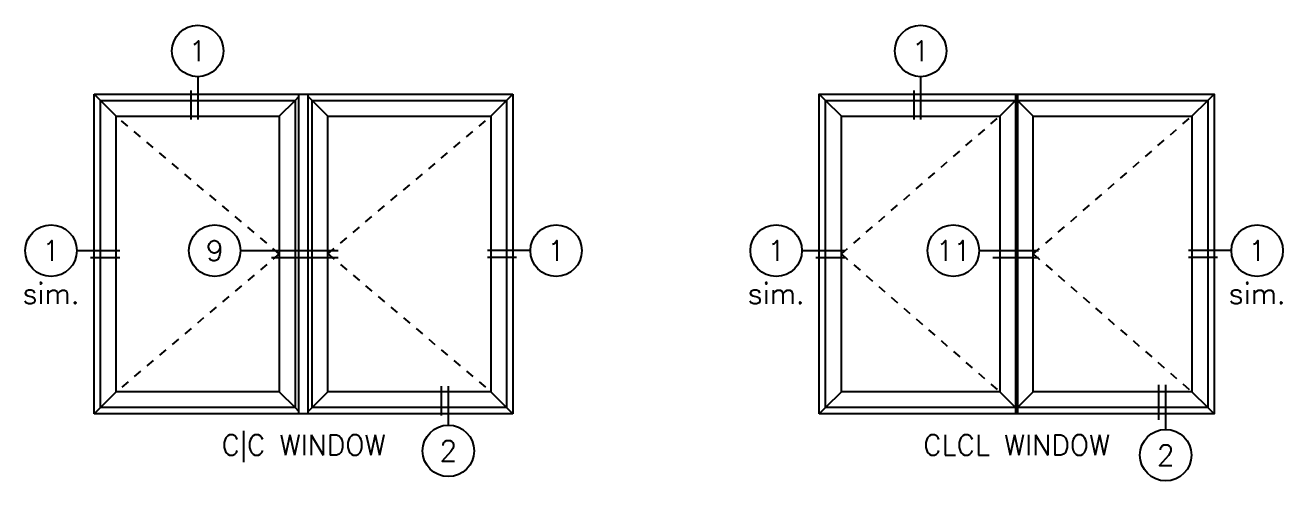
# Model space of a CAD drawing. Extents: x -7 to 55.9, y -20.4 to 38.1.
# Drawn here: x 23.09 to 38.32, y 1.46 to 6.97 of the extents above; entities that cross this region are included whole.
import ezdxf
from ezdxf.enums import TextEntityAlignment as Align

# ---------------------------------------------------------------- set-up
doc = ezdxf.new("R2010")
doc.units = 0
doc.header["$LTSCALE"] = 0.25
doc.header["$MEASUREMENT"] = 0
doc.linetypes.add('HIDDEN', pattern=[0.375, 0.25, -0.125])
for name, color, linetype in [('ELEV_FRAME', 1, 'CONTINUOUS'), ('ELEV_VENT', 5, 'CONTINUOUS'), ('MISC', 7, 'CONTINUOUS'), ('TEXT', 7, 'CONTINUOUS')]:
    doc.layers.add(name, color=color, linetype=linetype)
doc.styles.get("Standard").update_dxf_attribs({"font": 'simplex.shx'})

msp = doc.modelspace()

# ---------------------------------------------------------------- linework, layer by layer
at = {"layer": 'ELEV_FRAME'}
for p, q in [((23.924, 6.141), (28.998, 6.141)), ((23.924, 2.266), (23.924, 6.141)), ((23.924, 6.141), (24.001, 6.064)), ((26.358, 6.064), (26.404, 6.11)), ((26.404, 2.266), (26.404, 6.141)), ((26.518, 2.266), (26.518, 6.141)), ((26.518, 6.11), (26.564, 6.064)), ((28.921, 6.064), (28.998, 6.141)), ((28.998, 6.141), (28.998, 2.266)), ((32.708, 6.141), (32.785, 6.064)), ((35.087, 6.141), (35.087, 2.266)), ((35.111, 6.141), (35.111, 2.266)), ((37.413, 6.064), (37.49, 6.141)), ((23.924, 2.266), (24.001, 2.344)), ((26.404, 2.297), (26.358, 2.344)), ((26.518, 2.297), (26.564, 2.344)), ((28.998, 2.266), (28.921, 2.344)), ((32.708, 2.266), (32.785, 2.344)), ((37.49, 2.266), (37.413, 2.344)), ((28.998, 2.266), (23.924, 2.266))]:
    msp.add_line(p, q, dxfattribs=at)
msp.add_lwpolyline([(32.708, 2.266), (32.708, 6.141), (37.49, 6.141), (37.49, 2.266)], close=True, dxfattribs=at)
at = {"layer": 'ELEV_VENT'}
for p, q in [((24.192, 5.873), (24.001, 6.064)), ((26.167, 5.873), (26.358, 6.064)), ((26.755, 5.873), (26.564, 6.064)), ((28.73, 5.873), (28.921, 6.064)), ((32.976, 5.873), (32.785, 6.064)), ((34.896, 5.873), (35.087, 6.064)), ((35.301, 5.873), (35.111, 6.064)), ((37.222, 5.873), (37.413, 6.064)), ((24.192, 2.534), (24.001, 2.344)), ((26.167, 2.534), (26.358, 2.344)), ((26.755, 2.534), (26.564, 2.344)), ((28.73, 2.534), (28.921, 2.344)), ((32.976, 2.534), (32.785, 2.344)), ((34.896, 2.534), (35.087, 2.344)), ((35.301, 2.534), (35.111, 2.344)), ((37.222, 2.534), (37.413, 2.344))]:
    msp.add_line(p, q, dxfattribs=at)
for points in [[(24.001, 2.344), (24.001, 6.064), (26.358, 6.064), (26.358, 2.344)], [(26.564, 2.344), (26.564, 6.064), (28.921, 6.064), (28.921, 2.344)], [(32.785, 2.344), (32.785, 6.064), (35.087, 6.064), (35.087, 2.344)], [(35.111, 2.344), (35.111, 6.064), (37.413, 6.064), (37.413, 2.344)], [(24.192, 2.534), (24.192, 5.873), (26.167, 5.873), (26.167, 2.534)], [(26.755, 2.534), (26.755, 5.873), (28.73, 5.873), (28.73, 2.534)], [(32.976, 2.534), (32.976, 5.873), (34.896, 5.873), (34.896, 2.534)], [(35.301, 2.534), (35.301, 5.873), (37.222, 5.873), (37.222, 2.534)]]:
    msp.add_lwpolyline(points, close=True, dxfattribs=at)
at = {"layer": 'MISC', "linetype": 'HIDDEN'}
for p, q in [((26.167, 4.204), (24.192, 5.873)), ((26.755, 4.204), (28.73, 5.873)), ((32.976, 4.204), (34.896, 5.873)), ((35.301, 4.204), (37.222, 5.873)), ((26.167, 4.204), (24.192, 2.534)), ((26.755, 4.204), (28.73, 2.534)), ((32.976, 4.204), (34.896, 2.534)), ((35.301, 4.204), (37.222, 2.534))]:
    msp.add_line(p, q, dxfattribs=at)
at = {"layer": 'TEXT'}
for p, q in [((25.179, 6.351), (25.179, 5.831)), ((33.936, 6.351), (33.936, 5.831)), ((25.095, 6.184), (25.095, 5.831)), ((33.852, 6.184), (33.852, 5.831)), ((23.714, 4.244), (24.234, 4.244)), ((23.881, 4.16), (24.234, 4.16)), ((25.697, 4.244), (26.882, 4.244)), ((26.071, 4.16), (26.882, 4.16)), ((29.208, 4.244), (28.688, 4.244)), ((29.041, 4.16), (28.688, 4.16)), ((32.498, 4.244), (33.018, 4.244)), ((32.666, 4.16), (33.018, 4.16)), ((34.644, 4.244), (35.364, 4.244)), ((34.812, 4.16), (35.364, 4.16)), ((37.7, 4.244), (37.18, 4.244)), ((37.532, 4.16), (37.18, 4.16)), ((28.131, 2.247), (28.131, 2.602)), ((28.215, 2.131), (28.215, 2.602)), ((36.821, 2.196), (36.821, 2.618)), ((36.905, 2.08), (36.905, 2.618))]:
    msp.add_line(p, q, dxfattribs=at)
for centre in [(25.179, 6.663), (33.936, 6.663), (23.402, 4.244), (25.385, 4.244), (29.52, 4.244), (32.186, 4.244), (34.332, 4.244), (38.012, 4.244), (28.215, 1.819), (36.905, 1.768)]:
    msp.add_circle(centre, 0.312, dxfattribs=at)

# ---------------------------------------------------------------- texts
for s, p in [('1', (25.179, 6.663)), ('1', (33.936, 6.663)), ('1', (23.402, 4.244)), ('9', (25.385, 4.244)), ('1', (29.52, 4.244)), ('1', (32.186, 4.244)), ('11', (34.332, 4.244)), ('1', (38.012, 4.244)), ('2', (28.215, 1.819)), ('2', (36.905, 1.768))]:
    msp.add_text(s, height=0.248, dxfattribs=at).set_placement(p, align=Align.MIDDLE_CENTER)
for s, p in [('sim.', (23.402, 3.601)), ('sim.', (32.186, 3.601)), ('sim.', (38.012, 3.601)), ('C|C WINDOW', (26.461, 1.766)), ('CLCL WINDOW', (35.099, 1.766))]:
    msp.add_text(s, height=0.248, dxfattribs=at).set_placement(p, align=Align.CENTER)

doc.saveas('drawing.dxf')
